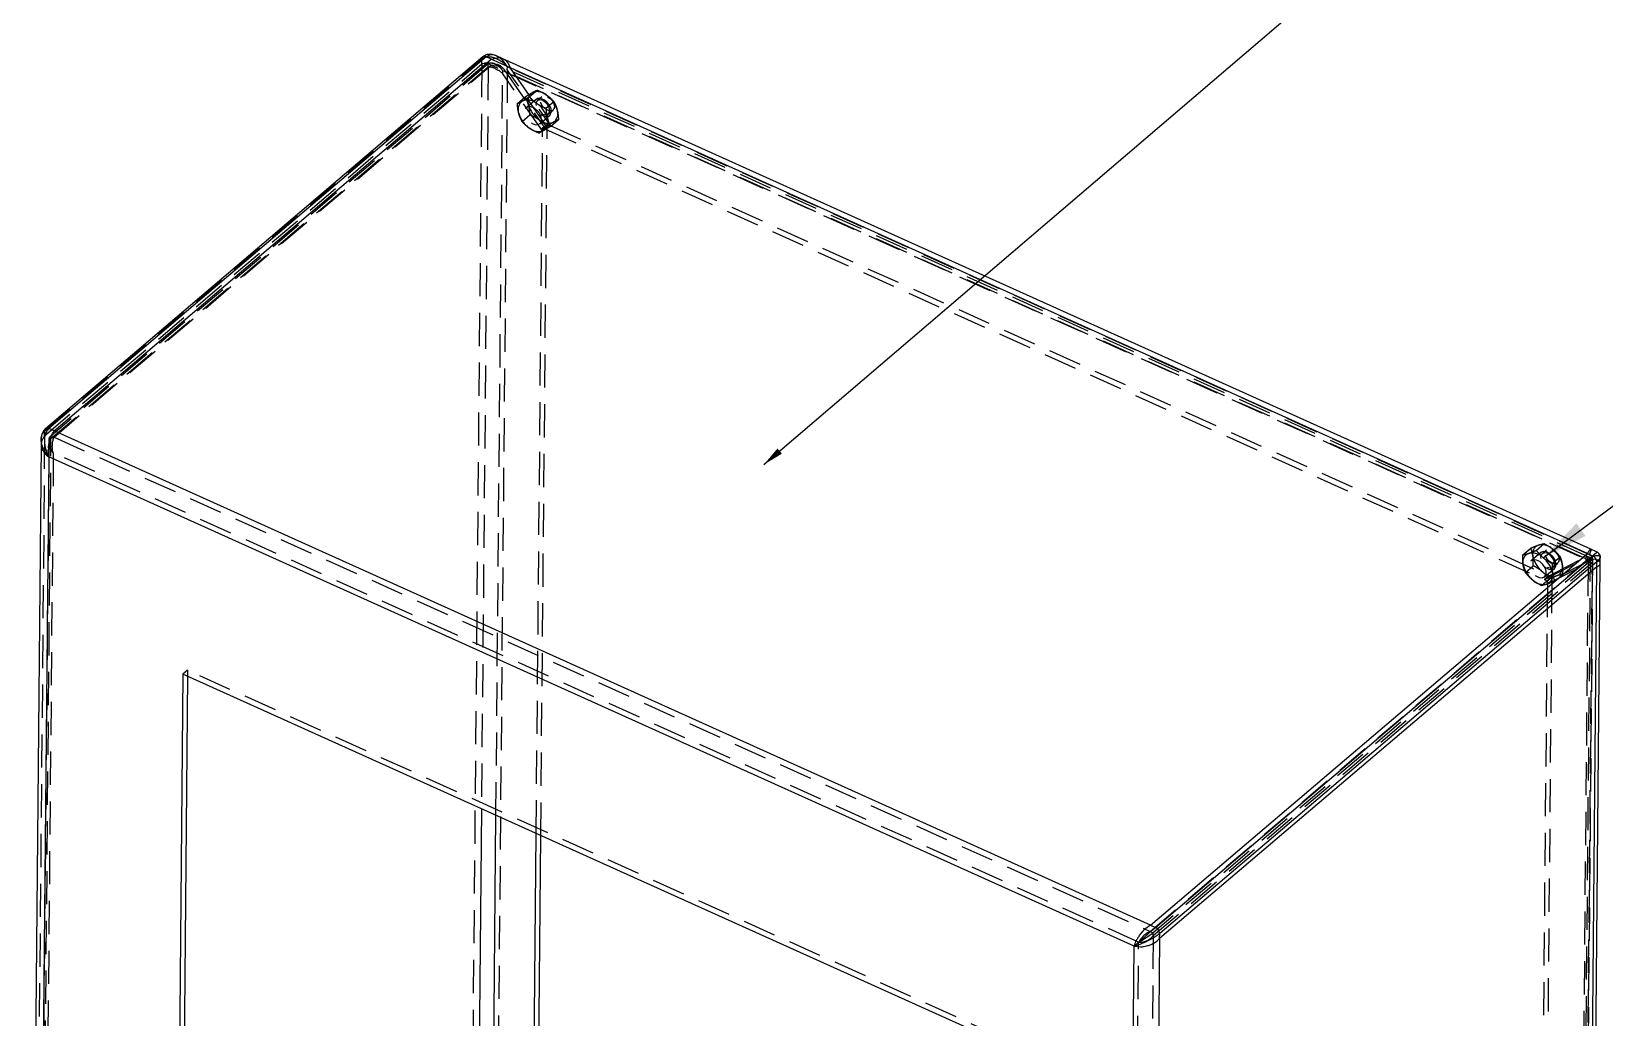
# Model space of a CAD drawing. Extents: x 5 to 292, y 5 to 205.
# Drawn here: x 69 to 129.1, y 119.7 to 157.5 of the extents above; entities that cross this region are included whole.
import ezdxf

# ---------------------------------------------------------------- set-up
doc = ezdxf.new("R2010")
doc.units = 0
doc.linetypes.add('SLD-实线', pattern=[0])
doc.linetypes.add('SLD-虚线', pattern=[1.905, 1.27, -0.635])
doc.layers.get('0').update_dxf_attribs({"linetype": 'CONTINUOUS'})
doc.layers.add('尺寸线', color=3, linetype='SLD-实线')
doc.dimstyles.new('SLDDIMSTYLE0', dxfattribs={"dimtxt": 0.18, "dimasz": 1.8, "dimexe": 0, "dimexo": 0.0625, "dimgap": 0, "dimtad": 0, "dimtih": 1, "dimtoh": 1, "dimdec": 0, "dimrnd": 1e-09, "dimzin": 0, "dimtxsty": 'STANDARD', "dimsah": 1, "dimcen": 0.09, "dimazin": 3, "dimtfac": 1.8, "dimtdec": 0, "dimtofl": 0, "dimtmove": 0, "dimatfit": 3, "dimtolj": 1, "dimtzin": 0})
doc.dimstyles.new('SLDDIMSTYLE1', dxfattribs={"dimtxt": 0.18, "dimasz": 0.8, "dimexe": 0, "dimexo": 0.0625, "dimgap": 0, "dimtad": 0, "dimtih": 1, "dimtoh": 1, "dimdec": 0, "dimrnd": 1e-09, "dimzin": 0, "dimtxsty": 'STANDARD', "dimblk1": 'DOT', "dimblk2": 'DOT', "dimsah": 1, "dimcen": 0.09, "dimazin": 3, "dimtfac": 0.8, "dimtdec": 0, "dimtofl": 0, "dimtmove": 0, "dimatfit": 3, "dimtolj": 1, "dimtzin": 0})

msp = doc.modelspace()

# ---------------------------------------------------------------- linework, layer by layer
at = {"color": 7, "linetype": 'SLD-虚线'}
for p, q in [((86.737, 156.522), (86.635, 156.555)), ((69.454, 141.982), (86.182, 156.211)), ((69.456, 142.172), (86.184, 156.401)), ((69.697, 141.872), (86.426, 156.102)), ((86.427, 156.213), (69.698, 141.983)), ((69.813, 141.932), (86.541, 156.161)), ((86.182, 156.211), (85.81, 115.533)), ((86.426, 156.102), (86.166, 127.705)), ((86.182, 156.211), (86.184, 156.401)), ((86.273, 156.235), (86.182, 156.211)), ((86.505, 156.244), (86.382, 156.246)), ((86.426, 156.102), (86.427, 156.213)), ((86.541, 156.161), (86.427, 156.213)), ((86.541, 156.161), (86.712, 156.177)), ((128.487, 137.244), (86.541, 156.161)), ((86.861, 156.14), (86.681, 156.221)), ((87.157, 155.989), (86.79, 115.94)), ((86.981, 155.84), (86.84, 155.959)), ((128.49, 137.365), (86.861, 156.14)), ((86.981, 155.84), (86.982, 155.951)), ((87.097, 155.899), (86.982, 155.951)), ((87.084, 156.351), (87.162, 156.269)), ((87.097, 155.899), (128.394, 137.275)), ((87.097, 155.899), (88.624, 153.71)), ((87.157, 155.989), (87.158, 156.1)), ((88.684, 153.799), (87.157, 155.989)), ((87.272, 156.048), (87.158, 156.1)), ((87.224, 156.168), (87.272, 156.048)), ((128.569, 137.424), (87.272, 156.048)), ((87.272, 156.048), (88.8, 153.859)), ((86.721, 127.455), (86.981, 155.84)), ((88.508, 153.65), (86.981, 155.84)), ((87.543, 154.697), (87.844, 154.953)), ((88.257, 154.853), (87.883, 154.534)), ((87.999, 154.954), (88.3, 155.21)), ((88.478, 154.949), (88.303, 154.799)), ((88.635, 154.518), (88.936, 154.774)), ((87.723, 154.004), (88.024, 154.26)), ((88.401, 153.925), (88.776, 154.243)), ((88.73, 154.297), (88.906, 154.446)), ((88.262, 126.76), (88.508, 153.65)), ((88.359, 153.567), (88.66, 153.823)), ((88.436, 126.682), (88.684, 153.799)), ((88.684, 153.799), (88.508, 153.65)), ((88.508, 153.65), (88.509, 153.761)), ((88.509, 153.761), (88.685, 153.911)), ((88.624, 153.71), (88.509, 153.761)), ((88.624, 153.71), (88.8, 153.859)), ((88.624, 153.71), (126.839, 136.475)), ((88.684, 153.799), (88.685, 153.911)), ((88.8, 153.859), (88.685, 153.911)), ((88.8, 153.859), (127.015, 136.624)), ((88.815, 153.824), (89.116, 154.08)), ((69.454, 141.982), (69.456, 142.172)), ((69.454, 141.982), (69.082, 101.304)), ((69.621, 141.649), (69.25, 101.131)), ((69.325, 101.194), (69.697, 141.872)), ((69.454, 141.982), (69.34, 141.778)), ((69.622, 141.78), (69.621, 141.65)), ((69.625, 141.698), (69.621, 141.661)), ((69.621, 141.661), (69.621, 141.624)), ((69.621, 141.624), (69.626, 141.587)), ((69.643, 141.77), (69.632, 141.734)), ((69.634, 141.551), (69.645, 141.515)), ((69.697, 141.872), (69.643, 141.77)), ((69.645, 141.515), (69.661, 141.48)), ((69.661, 141.48), (69.68, 141.446)), ((69.697, 141.872), (69.698, 141.983)), ((69.813, 141.932), (69.698, 141.983)), ((69.748, 141.567), (69.749, 141.61)), ((69.749, 141.525), (69.748, 141.567)), ((69.749, 141.61), (69.751, 141.651)), ((69.757, 141.441), (69.752, 141.483)), ((69.755, 141.693), (69.761, 141.732)), ((69.761, 141.732), (69.768, 141.771)), ((69.768, 141.771), (69.775, 141.808)), ((69.813, 141.932), (111.759, 123.015)), ((69.786, 141.324), (69.417, 101.052)), ((69.786, 141.324), (69.757, 141.441)), ((111.312, 122.596), (69.786, 141.324)), ((126.525, 137.597), (126.826, 137.854)), ((111.759, 123.015), (128.487, 137.244)), ((126.013, 137.426), (126.314, 137.682)), ((126.702, 137.515), (126.328, 137.196)), ((126.923, 137.611), (126.747, 137.461)), ((126.839, 136.475), (128.394, 137.275)), ((127.015, 136.624), (128.569, 137.424)), ((128.683, 137.261), (127.128, 136.462)), ((127.136, 137.095), (127.437, 137.351)), ((128.683, 137.261), (128.317, 97.212)), ((128.394, 137.275), (128.458, 137.343)), ((128.394, 137.275), (128.509, 137.223)), ((128.487, 137.244), (128.602, 137.192)), ((128.671, 137.284), (128.49, 137.365)), ((128.569, 137.424), (128.621, 137.572)), ((128.569, 137.424), (128.684, 137.372)), ((128.625, 137.616), (128.615, 137.638)), ((128.675, 137.1), (128.677, 137.274)), ((128.683, 137.261), (128.684, 137.372)), ((128.787, 137.244), (128.683, 137.261)), ((111.873, 122.852), (128.601, 137.081)), ((128.602, 137.192), (111.874, 122.963)), ((126.111, 136.751), (126.412, 137.007)), ((126.846, 136.587), (127.22, 136.905)), ((126.953, 136.312), (128.508, 137.112)), ((127.175, 136.959), (127.35, 137.108)), ((127.234, 136.42), (127.535, 136.676)), ((128.508, 137.112), (128.141, 97.063)), ((128.229, 96.403), (128.601, 137.081)), ((128.305, 96.669), (128.675, 137.1)), ((128.508, 137.112), (128.509, 137.223)), ((128.601, 137.081), (128.602, 137.192)), ((128.601, 137.081), (128.665, 137.09)), ((128.931, 137.178), (128.87, 137.215)), ((128.975, 137.09), (128.966, 137.135)), ((126.953, 136.312), (126.614, 99.252)), ((126.722, 136.248), (127.023, 136.504)), ((127.128, 136.462), (126.789, 99.401)), ((127.015, 136.624), (126.839, 136.475)), ((126.839, 136.475), (126.954, 136.423)), ((126.953, 136.312), (127.128, 136.462)), ((126.953, 136.312), (126.954, 136.423)), ((127.129, 136.573), (126.954, 136.423)), ((127.015, 136.624), (127.129, 136.573)), ((127.128, 136.462), (127.129, 136.573)), ((74.922, 133.005), (74.746, 132.855)), ((74.922, 133.005), (74.92, 132.777)), ((106.067, 118.959), (74.922, 133.005)), ((111.459, 122.799), (111.432, 122.769)), ((111.518, 122.858), (111.488, 122.829)), ((111.873, 122.852), (111.5, 82.173)), ((111.55, 122.887), (111.518, 122.858)), ((111.583, 122.913), (111.55, 122.887)), ((111.652, 122.961), (111.617, 122.938)), ((111.759, 123.015), (111.652, 122.961)), ((111.759, 123.015), (111.874, 122.963)), ((111.873, 122.852), (111.874, 122.963)), ((110.944, 82.324), (111.312, 122.596)), ((111.312, 122.596), (111.417, 122.6)), ((111.407, 122.738), (111.384, 122.708)), ((111.432, 122.769), (111.407, 122.738)), ((111.417, 122.6), (111.455, 122.606)), ((111.493, 122.614), (111.532, 122.624)), ((111.532, 122.624), (111.572, 122.637)), ((111.572, 122.637), (111.611, 122.652)), ((111.65, 122.67), (111.687, 122.689)), ((111.687, 122.689), (111.723, 122.711)), ((111.723, 122.711), (111.758, 122.736))]:
    msp.add_line(p, q, dxfattribs=at)
at = {"color": 7, "linetype": 'SLD-实线'}
for p, q in [((86.985, 156.413), (86.746, 156.521)), ((86.217, 156.48), (69.488, 142.251)), ((86.348, 156.485), (69.619, 142.256)), ((69.815, 142.168), (86.543, 156.397)), ((86.222, 156.484), (86.217, 156.48)), ((86.543, 156.397), (86.348, 156.485)), ((86.543, 156.397), (86.781, 156.452)), ((128.489, 137.48), (86.543, 156.397)), ((86.891, 156.443), (86.994, 156.409)), ((128.614, 137.639), (86.985, 156.413)), ((69.815, 142.168), (69.619, 142.256)), ((111.761, 123.251), (69.815, 142.168)), ((69.321, 141.652), (68.95, 101.134)), ((69.323, 141.848), (69.321, 141.652)), ((69.321, 141.669), (69.33, 141.559)), ((69.603, 141.574), (69.629, 141.713)), ((69.61, 141.174), (69.242, 100.903)), ((69.61, 141.174), (69.591, 141.435)), ((111.137, 122.446), (69.61, 141.174)), ((111.761, 123.251), (128.489, 137.48)), ((111.957, 123.162), (128.685, 137.392)), ((128.529, 137.556), (128.489, 137.48)), ((128.489, 137.48), (128.685, 137.392)), ((128.595, 137.636), (128.565, 137.608)), ((128.852, 137.531), (128.614, 137.639)), ((128.975, 137.097), (128.978, 137.337)), ((128.844, 136.971), (112.116, 122.742)), ((128.846, 137.161), (112.118, 122.932)), ((128.472, 96.293), (128.844, 136.971)), ((128.605, 96.667), (128.975, 137.097)), ((128.844, 136.971), (128.846, 137.161)), ((128.844, 136.971), (128.957, 137.045)), ((74.746, 132.855), (74.548, 111.147)), ((74.92, 132.777), (74.723, 111.296)), ((105.891, 118.809), (74.746, 132.855)), ((88.169, 116.59), (88.262, 126.76)), ((88.345, 116.739), (88.436, 126.682)), ((111.454, 123), (111.365, 122.891)), ((111.761, 123.251), (111.551, 123.099)), ((111.761, 123.251), (111.957, 123.162)), ((112.116, 122.742), (112.118, 122.932)), ((110.768, 82.175), (111.137, 122.446)), ((111.137, 122.446), (111.386, 122.426)), ((111.521, 122.439), (111.659, 122.469)), ((112.116, 122.742), (111.744, 82.064))]:
    msp.add_line(p, q, dxfattribs=at)
at = {"color": 8, "linetype": 'SLD-实线'}
for p, q in [((86.166, 127.705), (86.053, 115.423)), ((86.615, 115.79), (86.721, 127.455))]:
    msp.add_line(p, q, dxfattribs=at)
at = {"color": 7, "linetype": 'SLD-实线', "flags": 128}
for points in [[(86.743, 156.515), (86.711, 156.535), (86.622, 156.559), (86.48, 156.554), (86.348, 156.485), (86.348, 156.485), (86.348, 156.485)], [(69.488, 142.251), (69.484, 142.247), (69.483, 142.246)]]:
    msp.add_lwpolyline(points, dxfattribs=at)
at = {"color": 7, "linetype": 'SLD-虚线', "flags": 128}
for points in [[(88.606, 154.205), (88.718, 154.211), (88.8, 154.269), (88.839, 154.369), (88.829, 154.497), (88.771, 154.632), (88.674, 154.754), (88.554, 154.845), (88.428, 154.891), (88.315, 154.885), (88.233, 154.827), (88.194, 154.727), (88.205, 154.599), (88.262, 154.464), (88.359, 154.342), (88.48, 154.251), (88.606, 154.205)], [(88.514, 154.288), (88.617, 154.262), (88.704, 154.279), (88.763, 154.337), (88.784, 154.427), (88.765, 154.536), (88.708, 154.646), (88.621, 154.742), (88.519, 154.808), (88.416, 154.834), (88.329, 154.817), (88.27, 154.759), (88.249, 154.669), (88.268, 154.56), (88.326, 154.45), (88.412, 154.354), (88.514, 154.288)], [(88.694, 154.957), (88.797, 154.891), (88.883, 154.795), (88.94, 154.685), (88.96, 154.577), (88.938, 154.486), (88.88, 154.428), (88.792, 154.411), (88.69, 154.438), (88.587, 154.504), (88.501, 154.599), (88.444, 154.709), (88.424, 154.818), (88.446, 154.908), (88.505, 154.966), (88.592, 154.983), (88.694, 154.957)], [(88.231, 153.886), (88.344, 153.893), (88.426, 153.951), (88.465, 154.051), (88.454, 154.178), (88.396, 154.314), (88.3, 154.436), (88.179, 154.527), (88.053, 154.573), (87.941, 154.566), (87.859, 154.509), (87.82, 154.408), (87.83, 154.281), (87.888, 154.146), (87.985, 154.023), (88.105, 153.932), (88.231, 153.886)], [(69.325, 141.852), (69.325, 141.898), (69.366, 142.053), (69.456, 142.172), (69.456, 142.172), (69.456, 142.172)], [(126.635, 136.558), (126.754, 136.547), (126.848, 136.589), (126.902, 136.676), (126.908, 136.797), (126.865, 136.932), (126.779, 137.061), (126.665, 137.164), (126.538, 137.225), (126.419, 137.236), (126.326, 137.195), (126.272, 137.107), (126.266, 136.986), (126.309, 136.851), (126.394, 136.722), (126.509, 136.619), (126.635, 136.558)], [(127.01, 136.876), (127.129, 136.865), (127.222, 136.907), (127.276, 136.995), (127.282, 137.115), (127.239, 137.25), (127.154, 137.379), (127.039, 137.482), (126.913, 137.544), (126.793, 137.555), (126.7, 137.513), (126.646, 137.425), (126.64, 137.305), (126.683, 137.17), (126.769, 137.041), (126.883, 136.938), (127.01, 136.876)], [(126.959, 136.95), (127.061, 136.924), (127.149, 136.941), (127.208, 136.999), (127.229, 137.089), (127.209, 137.198), (127.152, 137.308), (127.066, 137.404), (126.964, 137.47), (126.861, 137.496), (126.774, 137.479), (126.715, 137.421), (126.693, 137.331), (126.713, 137.222), (126.77, 137.112), (126.857, 137.016), (126.959, 136.95)], [(127.139, 137.619), (127.241, 137.553), (127.328, 137.457), (127.385, 137.347), (127.404, 137.239), (127.383, 137.148), (127.324, 137.09), (127.237, 137.073), (127.134, 137.1), (127.032, 137.166), (126.946, 137.261), (126.888, 137.371), (126.869, 137.48), (126.89, 137.57), (126.949, 137.628), (127.036, 137.645), (127.139, 137.619)]]:
    msp.add_lwpolyline(points, dxfattribs=at)
at = {"color": 8, "linetype": 'SLD-实线', "flags": 128}
msp.add_lwpolyline([(128.975, 137.336), (128.976, 137.323), (128.939, 137.254), (128.846, 137.161), (128.846, 137.161), (128.846, 137.161)], dxfattribs=at)
at = {"color": 8, "linetype": 'SLD-实线'}
for centre, radius, start, end in [((86.285, 156.379), 0.123, 59.6635, 121.1092), ((69.557, 142.152), 0.121, 59.29667, 125.01594)]:
    msp.add_arc(centre, radius, start, end, dxfattribs=at)
at = {"color": 7, "linetype": 'SLD-虚线'}
for centre, radius, start, end in [((86.284, 156.406), 0.101, 132.38769, 182.83877), ((87.969, 154.469), 0.402, 125.80383, 201.80396), ((87.933, 154.296), 0.537, 49.62102, 111.70227), ((88.344, 154.787), 0.402, 125.80383, 201.80396), ((88.307, 154.615), 0.537, 49.62102, 111.70227), ((87.699, 153.856), 1.029, 16.03687, 55.62403), ((88.074, 154.174), 1.029, 16.03687, 55.62403), ((88.585, 154.604), 1.029, 196.0408, 235.62009), ((88.96, 154.922), 1.029, 196.0408, 235.62009), ((88.315, 153.991), 0.402, 305.79613, 21.80932), ((88.69, 154.309), 0.402, 305.79613, 21.80932), ((88.352, 154.163), 0.536, 229.62213, 291.70883), ((88.726, 154.481), 0.536, 229.62213, 291.70883), ((69.56, 142.175), 0.105, 137.76292, 181.96437), ((126.37, 137.151), 0.357, 112.60709, 195.26106), ((126.357, 136.868), 0.625, 45.66379, 101.47729), ((126.744, 137.469), 0.357, 112.60709, 195.26106), ((127.37, 137.559), 0.987, 190.68399, 231.40365), ((126.731, 137.186), 0.625, 45.66379, 101.47729), ((126.178, 136.543), 0.988, 10.68609, 51.40255), ((126.552, 136.861), 0.988, 10.68609, 51.40255), ((126.996, 137.24), 0.987, 190.68399, 231.40365), ((127.191, 137.234), 0.625, 225.66379, 281.47729), ((126.804, 136.632), 0.357, 292.61095, 15.25463), ((127.178, 136.951), 0.357, 292.61095, 15.25463), ((126.817, 136.916), 0.625, 225.66379, 281.47729)]:
    msp.add_arc(centre, radius, start, end, dxfattribs=at)
at = {"color": 7, "linetype": 'SLD-实线'}
for centre in [(128.571, 137.14), (111.842, 122.911)]:
    msp.add_arc(centre, 0.276, 4.3056, 65.4958, dxfattribs=at)
for points, knots in [([(86.635, 156.555), (86.62, 156.561), (86.554, 156.585), (86.432, 156.582), (86.3, 156.545), (86.243, 156.498), (86.224, 156.482)], [0, 0, 0, 0, 0.112144, 0.472222, 0.818945, 1, 1, 1, 1]), ([(86.781, 156.452), (86.781, 156.452), (86.823, 156.466), (86.857, 156.454), (86.891, 156.443)], [0, 0, 0, 0, 0.00019, 1, 1, 1, 1]), ([(69.484, 142.244), (69.472, 142.234), (69.423, 142.193), (69.357, 142.077), (69.323, 141.951), (69.326, 141.874), (69.327, 141.852)], [0, 0, 0, 0, 0.121412, 0.494642, 0.851599, 1, 1, 1, 1]), ([(69.619, 142.256), (69.619, 142.256), (69.582, 142.224), (69.516, 142.14), (69.465, 141.993), (69.439, 141.794), (69.457, 141.58), (69.515, 141.385), (69.56, 141.273), (69.588, 141.219), (69.601, 141.19), (69.607, 141.181), (69.608, 141.178), (69.609, 141.178), (69.609, 141.177), (69.609, 141.177), (69.609, 141.176), (69.61, 141.175), (69.61, 141.174)], [0, 0, 0, 0, 0.00001, 0.156613, 0.316977, 0.419103, 0.674493, 0.833743, 0.917469, 0.969477, 0.988658, 0.99581, 0.996858, 0.996867, 0.996959, 0.997283, 0.99805, 1, 1, 1, 1]), ([(69.665, 141.845), (69.68, 141.888), (69.723, 142.014), (69.778, 142.106), (69.815, 142.168)], [0, 0, 0, 0, 0.33557, 1, 1, 1, 1]), ([(69.33, 141.559), (69.33, 141.559), (69.338, 141.524), (69.351, 141.488), (69.364, 141.452)], [0, 0, 0, 0, 0.001685, 1, 1, 1, 1]), ([(69.364, 141.452), (69.382, 141.417), (69.437, 141.313), (69.541, 141.23), (69.61, 141.174)], [0, 0, 0, 0, 0.335584, 1, 1, 1, 1]), ([(69.591, 141.435), (69.591, 141.435), (69.618, 141.458), (69.611, 141.516), (69.603, 141.574)], [0, 0, 0, 0, 0.000064, 1, 1, 1, 1]), ([(69.629, 141.713), (69.629, 141.713), (69.64, 141.758), (69.652, 141.802), (69.665, 141.845)], [0, 0, 0, 0, 0.001822, 1, 1, 1, 1]), ([(128.565, 137.608), (128.565, 137.608), (128.554, 137.595), (128.541, 137.576), (128.529, 137.556)], [0, 0, 0, 0, 0.002665, 1, 1, 1, 1]), ([(128.615, 137.638), (128.615, 137.638), (128.611, 137.647), (128.603, 137.641), (128.595, 137.636)], [0, 0, 0, 0, 0.0013103, 1, 1, 1, 1]), ([(128.977, 137.337), (128.975, 137.361), (128.972, 137.411), (128.931, 137.477), (128.886, 137.518), (128.857, 137.528), (128.851, 137.53)], [0, 0, 0, 0, 0.293389, 0.61276, 0.910813, 1, 1, 1, 1]), ([(128.957, 137.045), (128.957, 137.045), (128.964, 137.075), (128.969, 137.082), (128.975, 137.09)], [0, 0, 0, 0, 0.000174, 1, 1, 1, 1]), ([(111.137, 122.446), (111.137, 122.447), (111.178, 122.484), (111.252, 122.548), (111.402, 122.681), (111.544, 122.805), (111.703, 122.945), (111.832, 123.056), (111.919, 123.13), (111.957, 123.162), (111.957, 123.162)], [0, 0, 0, 0, 0.00195, 0.2101, 0.325315, 0.580821, 0.682811, 0.843216, 0.99999, 1, 1, 1, 1]), ([(112.118, 122.932), (112.118, 122.932), (112.08, 122.9), (111.989, 122.832), (111.845, 122.742), (111.658, 122.641), (111.469, 122.555), (111.305, 122.494), (111.215, 122.467), (111.172, 122.454), (111.149, 122.45), (111.142, 122.447), (111.139, 122.447), (111.139, 122.447), (111.139, 122.447), (111.139, 122.447), (111.138, 122.447), (111.137, 122.446), (111.137, 122.446)], [0, 0, 0, 0, 0.00001, 0.156613, 0.316984, 0.419101, 0.674492, 0.833768, 0.917477, 0.96949, 0.988667, 0.995818, 0.996855, 0.996899, 0.996977, 0.997266, 0.998053, 1, 1, 1, 1]), ([(111.365, 122.891), (111.365, 122.89), (111.335, 122.855), (111.311, 122.815), (111.288, 122.776)], [0, 0, 0, 0, 0.001591, 1, 1, 1, 1]), ([(111.551, 123.099), (111.551, 123.099), (111.524, 123.076), (111.489, 123.038), (111.454, 123)], [0, 0, 0, 0, 0.000149, 1, 1, 1, 1]), ([(111.288, 122.776), (111.265, 122.737), (111.196, 122.62), (111.16, 122.516), (111.137, 122.446)], [0, 0, 0, 0, 0.335624, 1, 1, 1, 1]), ([(111.386, 122.426), (111.386, 122.426), (111.431, 122.418), (111.476, 122.428), (111.521, 122.439)], [0, 0, 0, 0, 0.000181, 1, 1, 1, 1]), ([(111.659, 122.469), (111.659, 122.469), (111.704, 122.48), (111.748, 122.498), (111.791, 122.515)], [0, 0, 0, 0, 0.0017, 1, 1, 1, 1]), ([(111.791, 122.515), (111.834, 122.535), (111.961, 122.593), (112.054, 122.682), (112.116, 122.742)], [0, 0, 0, 0, 0.335598, 1, 1, 1, 1])]:
    msp.add_open_spline(points, degree=3, knots=knots, dxfattribs=at)
at = {"color": 7, "linetype": 'SLD-虚线'}
for points, knots in [([(87.158, 156.1), (87.157, 156.101), (87.118, 156.174), (87.046, 156.277), (86.909, 156.426), (86.809, 156.479), (86.743, 156.515)], [0, 0, 0, 0, 0.0036006, 0.386399, 0.5924698, 1, 1, 1, 1]), ([(86.184, 156.401), (86.184, 156.401), (86.185, 156.402), (86.224, 156.435), (86.317, 156.482), (86.461, 156.494), (86.644, 156.465), (86.852, 156.374), (87.026, 156.238), (87.114, 156.149), (87.142, 156.118), (87.151, 156.108), (87.154, 156.104), (87.154, 156.104), (87.155, 156.103), (87.155, 156.103), (87.156, 156.102), (87.157, 156.101), (87.158, 156.1)], [0, 0, 0, 0, 0.00001, 0.00256, 0.164979, 0.321419, 0.41989, 0.678222, 0.893091, 0.961109, 0.985527, 0.994638, 0.995893, 0.995963, 0.996252, 0.997468, 0.998052, 1, 1, 1, 1]), ([(86.382, 156.246), (86.382, 156.246), (86.343, 156.246), (86.308, 156.241), (86.273, 156.235)], [0, 0, 0, 0, 0.002689, 1, 1, 1, 1]), ([(86.685, 156.042), (86.685, 156.042), (86.632, 156.059), (86.532, 156.096), (86.461, 156.1), (86.426, 156.102)], [0, 0, 0, 0, 0.0002675, 0.5001367, 1, 1, 1, 1]), ([(86.427, 156.213), (86.45, 156.227), (86.496, 156.256), (86.594, 156.255), (86.722, 156.211), (86.836, 156.116), (86.931, 156.034), (86.957, 155.963), (86.98, 155.954), (86.98, 155.953), (86.981, 155.953), (86.981, 155.952), (86.982, 155.951), (86.982, 155.951)], [0, 0, 0, 0, 0.1394051, 0.278187, 0.4742241, 0.7467149, 0.8859699, 0.9952667, 0.9953137, 0.9955485, 0.9963796, 0.9976196, 1, 1, 1, 1]), ([(86.637, 156.225), (86.637, 156.225), (86.591, 156.232), (86.548, 156.238), (86.505, 156.244)], [0, 0, 0, 0, 0.001109, 1, 1, 1, 1]), ([(86.84, 155.959), (86.84, 155.959), (86.779, 155.966), (86.732, 156.004), (86.685, 156.042)], [0, 0, 0, 0, 0.0000719, 1, 1, 1, 1]), ([(86.712, 156.177), (86.712, 156.177), (86.733, 156.134), (86.8, 156.135), (86.868, 156.137)], [0, 0, 0, 0, 0.0002755, 1, 1, 1, 1]), ([(86.909, 156.139), (86.909, 156.139), (86.862, 156.146), (86.818, 156.168), (86.774, 156.19)], [0, 0, 0, 0, 0.000178, 1, 1, 1, 1]), ([(86.868, 156.137), (86.868, 156.137), (86.918, 156.121), (87.006, 156.047), (87.066, 155.949), (87.097, 155.899)], [0, 0, 0, 0, 0.000249, 0.500061, 1, 1, 1, 1]), ([(86.994, 156.409), (86.994, 156.409), (87.026, 156.397), (87.055, 156.374), (87.084, 156.351)], [0, 0, 0, 0, 0.00106, 1, 1, 1, 1]), ([(87.162, 156.269), (87.162, 156.269), (87.185, 156.239), (87.205, 156.203), (87.224, 156.168)], [0, 0, 0, 0, 0.002643, 1, 1, 1, 1]), ([(87.543, 154.697), (87.561, 154.705), (87.587, 154.717), (87.628, 154.737), (87.671, 154.76), (87.709, 154.781), (87.734, 154.795)], [0, 0, 0, 0, 0.329783, 0.495368, 0.659871, 1, 1, 1, 1]), ([(87.596, 154.319), (87.586, 154.364), (87.566, 154.453), (87.553, 154.564), (87.546, 154.646), (87.544, 154.68), (87.543, 154.697)], [0, 0, 0, 0, 0.368815, 0.74276, 0.871293, 1, 1, 1, 1]), ([(87.734, 154.795), (87.74, 154.798), (87.763, 154.811), (87.807, 154.836), (87.867, 154.873), (87.932, 154.912), (87.976, 154.94), (87.999, 154.954)], [0, 0, 0, 0, 0.069969, 0.299767, 0.530795, 0.765011, 1, 1, 1, 1]), ([(87.844, 154.953), (87.868, 154.968), (87.915, 154.998), (87.983, 155.04), (88.049, 155.079), (88.089, 155.102), (88.109, 155.113)], [0, 0, 0, 0, 0.247298, 0.495347, 0.746867, 1, 1, 1, 1]), ([(87.971, 154.638), (87.958, 154.68), (87.933, 154.765), (87.889, 154.869), (87.857, 154.929), (87.844, 154.953)], [0, 0, 0, 0, 0.368824, 0.742779, 1, 1, 1, 1]), ([(87.999, 154.954), (88.019, 154.932), (88.06, 154.888), (88.128, 154.824), (88.2, 154.762), (88.254, 154.724), (88.28, 154.705)], [0, 0, 0, 0, 0.247263, 0.495362, 0.746894, 1, 1, 1, 1]), ([(88.109, 155.113), (88.114, 155.116), (88.137, 155.129), (88.175, 155.15), (88.221, 155.173), (88.263, 155.193), (88.288, 155.205), (88.3, 155.21)], [0, 0, 0, 0, 0.069969, 0.299767, 0.530795, 0.765011, 1, 1, 1, 1]), ([(88.28, 154.705), (88.288, 154.7), (88.345, 154.661), (88.461, 154.594), (88.577, 154.543), (88.635, 154.518)], [0, 0, 0, 0, 0.070034, 0.530767, 1, 1, 1, 1]), ([(88.3, 155.21), (88.362, 155.184), (88.487, 155.13), (88.598, 155.059), (88.655, 155.023)], [0, 0, 0, 0, 0.495457, 1, 1, 1, 1]), ([(88.655, 155.023), (88.662, 155.018), (88.694, 154.996), (88.749, 154.954), (88.815, 154.897), (88.878, 154.837), (88.917, 154.795), (88.936, 154.774)], [0, 0, 0, 0, 0.069999, 0.299787, 0.530814, 0.765024, 1, 1, 1, 1]), ([(88.936, 154.774), (88.949, 154.749), (88.981, 154.69), (89.025, 154.586), (89.05, 154.501), (89.063, 154.458)], [0, 0, 0, 0, 0.257229, 0.62631, 1, 1, 1, 1]), ([(87.723, 154.004), (87.687, 154.075), (87.638, 154.173), (87.605, 154.288), (87.596, 154.319)], [0, 0, 0, 0, 0.731391, 1, 1, 1, 1]), ([(88.024, 154.26), (88.017, 154.356), (88.007, 154.487), (87.978, 154.606), (87.971, 154.638)], [0, 0, 0, 0, 0.731391, 1, 1, 1, 1]), ([(88.379, 154.073), (88.371, 154.078), (88.314, 154.117), (88.198, 154.184), (88.082, 154.234), (88.024, 154.26)], [0, 0, 0, 0, 0.070061, 0.530767, 1, 1, 1, 1]), ([(88.635, 154.518), (88.637, 154.484), (88.642, 154.402), (88.658, 154.274), (88.678, 154.185), (88.688, 154.14)], [0, 0, 0, 0, 0.257229, 0.62631, 1, 1, 1, 1]), ([(88.688, 154.14), (88.697, 154.109), (88.729, 153.993), (88.779, 153.896), (88.815, 153.824)], [0, 0, 0, 0, 0.268609, 1, 1, 1, 1]), ([(89.063, 154.458), (89.07, 154.426), (89.099, 154.307), (89.109, 154.176), (89.116, 154.08)], [0, 0, 0, 0, 0.268609, 1, 1, 1, 1]), ([(88.004, 153.754), (87.997, 153.76), (87.94, 153.799), (87.84, 153.88), (87.762, 153.962), (87.723, 154.004)], [0, 0, 0, 0, 0.070061, 0.530767, 1, 1, 1, 1]), ([(88.359, 153.567), (88.297, 153.594), (88.172, 153.648), (88.061, 153.719), (88.004, 153.754)], [0, 0, 0, 0, 0.49547, 1, 1, 1, 1]), ([(88.55, 153.665), (88.545, 153.662), (88.504, 153.639), (88.435, 153.602), (88.384, 153.579), (88.359, 153.567)], [0, 0, 0, 0, 0.0701, 0.530777, 1, 1, 1, 1]), ([(88.66, 153.823), (88.619, 153.868), (88.535, 153.957), (88.431, 154.034), (88.379, 154.073)], [0, 0, 0, 0, 0.49547, 1, 1, 1, 1]), ([(88.815, 153.824), (88.768, 153.795), (88.672, 153.735), (88.591, 153.688), (88.55, 153.665)], [0, 0, 0, 0, 0.495504, 1, 1, 1, 1]), ([(88.925, 153.983), (88.919, 153.98), (88.878, 153.957), (88.793, 153.906), (88.705, 153.851), (88.66, 153.823)], [0, 0, 0, 0, 0.0701, 0.530777, 1, 1, 1, 1]), ([(89.116, 154.08), (89.103, 154.074), (89.076, 154.063), (89.031, 154.04), (88.982, 154.015), (88.944, 153.994), (88.925, 153.983)], [0, 0, 0, 0, 0.247319, 0.495408, 0.746929, 1, 1, 1, 1]), ([(69.34, 141.778), (69.34, 141.778), (69.335, 141.75), (69.328, 141.71), (69.321, 141.669)], [0, 0, 0, 0, 0.000171, 1, 1, 1, 1]), ([(69.786, 141.324), (69.785, 141.324), (69.749, 141.377), (69.682, 141.493), (69.625, 141.669), (69.618, 141.816), (69.643, 141.921), (69.68, 141.963), (69.698, 141.983)], [0, 0, 0, 0, 0.002371, 0.253291, 0.525799, 0.721895, 0.86062, 1, 1, 1, 1]), ([(69.632, 141.734), (69.632, 141.734), (69.624, 141.727), (69.624, 141.712), (69.625, 141.698)], [0, 0, 0, 0, 0.000281, 1, 1, 1, 1]), ([(69.626, 141.587), (69.626, 141.587), (69.628, 141.575), (69.631, 141.563), (69.634, 141.551)], [0, 0, 0, 0, 0.0033175, 1, 1, 1, 1]), ([(69.68, 141.446), (69.68, 141.446), (69.707, 141.401), (69.746, 141.362), (69.786, 141.324)], [0, 0, 0, 0, 0.0020759, 1, 1, 1, 1]), ([(69.752, 141.483), (69.752, 141.483), (69.753, 141.495), (69.751, 141.51), (69.749, 141.525)], [0, 0, 0, 0, 0.001132, 1, 1, 1, 1]), ([(69.751, 141.651), (69.751, 141.652), (69.753, 141.665), (69.754, 141.679), (69.755, 141.693)], [0, 0, 0, 0, 0.002035, 1, 1, 1, 1]), ([(69.775, 141.808), (69.775, 141.808), (69.786, 141.853), (69.8, 141.893), (69.813, 141.932)], [0, 0, 0, 0, 0.001958, 1, 1, 1, 1]), ([(126.607, 137.799), (126.613, 137.801), (126.639, 137.809), (126.682, 137.822), (126.734, 137.836), (126.782, 137.846), (126.812, 137.851), (126.826, 137.854)], [0, 0, 0, 0, 0.070002, 0.299764, 0.530815, 0.765016, 1, 1, 1, 1]), ([(126.826, 137.854), (126.886, 137.821), (127.007, 137.757), (127.114, 137.675), (127.168, 137.633)], [0, 0, 0, 0, 0.495456, 1, 1, 1, 1]), ([(126.025, 137.057), (126.02, 137.1), (126.01, 137.187), (126.009, 137.296), (126.011, 137.376), (126.012, 137.409), (126.013, 137.426)], [0, 0, 0, 0, 0.368851, 0.742717, 0.871316, 1, 1, 1, 1]), ([(126.013, 137.426), (126.034, 137.429), (126.065, 137.434), (126.111, 137.445), (126.161, 137.458), (126.204, 137.471), (126.232, 137.48)], [0, 0, 0, 0, 0.329776, 0.495383, 0.659814, 1, 1, 1, 1]), ([(126.232, 137.48), (126.239, 137.482), (126.265, 137.491), (126.313, 137.509), (126.381, 137.535), (126.451, 137.565), (126.501, 137.587), (126.525, 137.597)], [0, 0, 0, 0, 0.070002, 0.299764, 0.530815, 0.765016, 1, 1, 1, 1]), ([(126.314, 137.682), (126.34, 137.693), (126.392, 137.716), (126.467, 137.747), (126.54, 137.775), (126.584, 137.791), (126.607, 137.799)], [0, 0, 0, 0, 0.247273, 0.495361, 0.746866, 1, 1, 1, 1]), ([(126.4, 137.376), (126.393, 137.417), (126.378, 137.5), (126.347, 137.6), (126.324, 137.658), (126.314, 137.682)], [0, 0, 0, 0, 0.368861, 0.742736, 1, 1, 1, 1]), ([(126.412, 137.007), (126.415, 137.101), (126.418, 137.229), (126.404, 137.344), (126.4, 137.376)], [0, 0, 0, 0, 0.731401, 1, 1, 1, 1]), ([(126.525, 137.597), (126.545, 137.573), (126.583, 137.523), (126.648, 137.451), (126.717, 137.381), (126.768, 137.337), (126.794, 137.315)], [0, 0, 0, 0, 0.247266, 0.49536, 0.746849, 1, 1, 1, 1]), ([(126.794, 137.315), (126.801, 137.309), (126.856, 137.264), (126.968, 137.186), (127.079, 137.125), (127.136, 137.095)], [0, 0, 0, 0, 0.070017, 0.530746, 1, 1, 1, 1]), ([(127.168, 137.633), (127.175, 137.627), (127.206, 137.602), (127.258, 137.554), (127.322, 137.489), (127.382, 137.421), (127.418, 137.374), (127.437, 137.351)], [0, 0, 0, 0, 0.069982, 0.299741, 0.530793, 0.765009, 1, 1, 1, 1]), ([(127.437, 137.351), (127.446, 137.327), (127.47, 137.269), (127.501, 137.169), (127.515, 137.086), (127.523, 137.045)], [0, 0, 0, 0, 0.257294, 0.626359, 1, 1, 1, 1]), ([(128.458, 137.343), (128.458, 137.343), (128.466, 137.381), (128.478, 137.373), (128.49, 137.366)], [0, 0, 0, 0, 0.000267, 1, 1, 1, 1]), ([(128.49, 137.366), (128.49, 137.366), (128.497, 137.356), (128.497, 137.348), (128.491, 137.279), (128.487, 137.244)], [0, 0, 0, 0, 0.0002675, 0.5001077, 1, 1, 1, 1]), ([(128.509, 137.223), (128.509, 137.223), (128.51, 137.223), (128.51, 137.224), (128.51, 137.224), (128.511, 137.224), (128.524, 137.236), (128.563, 137.247), (128.622, 137.278), (128.673, 137.29), (128.681, 137.275), (128.657, 137.242), (128.62, 137.209), (128.602, 137.192)], [0, 0, 0, 0, 0.002369, 0.003588, 0.004462, 0.004651, 0.004729, 0.114015, 0.253293, 0.525785, 0.721832, 0.860592, 1, 1, 1, 1]), ([(128.621, 137.572), (128.621, 137.572), (128.634, 137.543), (128.629, 137.579), (128.625, 137.616)], [0, 0, 0, 0, 0.0001055, 1, 1, 1, 1]), ([(128.849, 137.525), (128.845, 137.521), (128.839, 137.512), (128.767, 137.447), (128.715, 137.399), (128.695, 137.383), (128.689, 137.376), (128.687, 137.375), (128.686, 137.374), (128.686, 137.374), (128.686, 137.374), (128.685, 137.373), (128.684, 137.373), (128.684, 137.372)], [0, 0, 0, 0, 0.406468, 0.802815, 0.928261, 0.973257, 0.990142, 0.992366, 0.992535, 0.993074, 0.995346, 0.996402, 1, 1, 1, 1]), ([(128.684, 137.372), (128.685, 137.372), (128.741, 137.386), (128.82, 137.399), (128.925, 137.398), (128.977, 137.378), (128.976, 137.343), (128.975, 137.336)], [0, 0, 0, 0, 0.003016, 0.328944, 0.504394, 0.909258, 1, 1, 1, 1]), ([(128.87, 137.215), (128.87, 137.215), (128.846, 137.225), (128.817, 137.234), (128.787, 137.244)], [0, 0, 0, 0, 0.002672, 1, 1, 1, 1]), ([(126.111, 136.751), (126.085, 136.82), (126.049, 136.914), (126.03, 137.027), (126.025, 137.057)], [0, 0, 0, 0, 0.731401, 1, 1, 1, 1]), ([(126.38, 136.468), (126.373, 136.474), (126.318, 136.52), (126.223, 136.612), (126.149, 136.704), (126.111, 136.751)], [0, 0, 0, 0, 0.070017, 0.530787, 1, 1, 1, 1]), ([(126.754, 136.787), (126.747, 136.793), (126.692, 136.838), (126.58, 136.916), (126.469, 136.977), (126.412, 137.007)], [0, 0, 0, 0, 0.070017, 0.530787, 1, 1, 1, 1]), ([(127.023, 136.504), (126.983, 136.554), (126.904, 136.654), (126.804, 136.742), (126.754, 136.787)], [0, 0, 0, 0, 0.495469, 1, 1, 1, 1]), ([(127.136, 137.095), (127.134, 137.062), (127.131, 136.981), (127.133, 136.856), (127.143, 136.77), (127.148, 136.726)], [0, 0, 0, 0, 0.257294, 0.626359, 1, 1, 1, 1]), ([(127.148, 136.726), (127.153, 136.696), (127.172, 136.583), (127.208, 136.489), (127.234, 136.42)], [0, 0, 0, 0, 0.268683, 1, 1, 1, 1]), ([(127.535, 136.676), (127.52, 136.674), (127.489, 136.669), (127.437, 136.657), (127.38, 136.642), (127.337, 136.628), (127.315, 136.621)], [0, 0, 0, 0, 0.247273, 0.495361, 0.746866, 1, 1, 1, 1]), ([(127.523, 137.045), (127.526, 137.013), (127.541, 136.898), (127.538, 136.77), (127.535, 136.676)], [0, 0, 0, 0, 0.268683, 1, 1, 1, 1]), ([(128.67, 137.107), (128.67, 137.107), (128.658, 137.119), (128.627, 137.122), (128.547, 137.115), (128.508, 137.112)], [0, 0, 0, 0, 0.0002879, 0.5001554, 1, 1, 1, 1]), ([(128.665, 137.09), (128.665, 137.09), (128.701, 137.12), (128.686, 137.114), (128.67, 137.107)], [0, 0, 0, 0, 0.000074, 1, 1, 1, 1]), ([(128.966, 137.135), (128.966, 137.135), (128.959, 137.152), (128.945, 137.165), (128.931, 137.178)], [0, 0, 0, 0, 0.001102, 1, 1, 1, 1]), ([(126.722, 136.248), (126.662, 136.28), (126.541, 136.345), (126.434, 136.427), (126.38, 136.468)], [0, 0, 0, 0, 0.495469, 1, 1, 1, 1]), ([(126.941, 136.303), (126.935, 136.301), (126.889, 136.286), (126.811, 136.263), (126.751, 136.253), (126.722, 136.248)], [0, 0, 0, 0, 0.070038, 0.53078, 1, 1, 1, 1]), ([(127.234, 136.42), (127.182, 136.397), (127.077, 136.352), (126.987, 136.319), (126.941, 136.303)], [0, 0, 0, 0, 0.495457, 1, 1, 1, 1]), ([(127.315, 136.621), (127.309, 136.619), (127.263, 136.604), (127.168, 136.568), (127.072, 136.526), (127.023, 136.504)], [0, 0, 0, 0, 0.070038, 0.53078, 1, 1, 1, 1]), ([(111.874, 122.963), (111.85, 122.944), (111.804, 122.906), (111.705, 122.835), (111.577, 122.749), (111.437, 122.663), (111.35, 122.615), (111.313, 122.596), (111.312, 122.596)], [0, 0, 0, 0, 0.139375, 0.278098, 0.474226, 0.746711, 0.997607, 1, 1, 1, 1]), ([(111.488, 122.829), (111.488, 122.829), (111.478, 122.819), (111.468, 122.809), (111.459, 122.799)], [0, 0, 0, 0, 0.003422, 1, 1, 1, 1]), ([(111.617, 122.938), (111.617, 122.938), (111.615, 122.926), (111.599, 122.919), (111.583, 122.913)], [0, 0, 0, 0, 0.001158, 1, 1, 1, 1]), ([(111.758, 122.736), (111.758, 122.736), (111.801, 122.771), (111.837, 122.811), (111.873, 122.852)], [0, 0, 0, 0, 0.002032, 1, 1, 1, 1]), ([(111.384, 122.708), (111.384, 122.708), (111.354, 122.668), (111.333, 122.632), (111.312, 122.596)], [0, 0, 0, 0, 0.001988, 1, 1, 1, 1]), ([(111.455, 122.606), (111.455, 122.606), (111.469, 122.604), (111.481, 122.609), (111.493, 122.614)], [0, 0, 0, 0, 0.0003142, 1, 1, 1, 1]), ([(111.611, 122.652), (111.611, 122.652), (111.623, 122.659), (111.636, 122.664), (111.65, 122.67)], [0, 0, 0, 0, 0.002324, 1, 1, 1, 1])]:
    msp.add_open_spline(points, degree=3, knots=knots, dxfattribs=at)
at = {"color": 8, "linetype": 'SLD-实线'}
for points, knots in [([(69.61, 141.174), (69.61, 141.175), (69.554, 141.24), (69.475, 141.349), (69.372, 141.555), (69.322, 141.719), (69.325, 141.831), (69.325, 141.852)], [0, 0, 0, 0, 0.003007, 0.328344, 0.508393, 0.90766, 1, 1, 1, 1]), ([(128.685, 137.392), (128.685, 137.392), (128.686, 137.392), (128.725, 137.426), (128.792, 137.482), (128.836, 137.518), (128.857, 137.534), (128.851, 137.527), (128.849, 137.525)], [0, 0, 0, 0, 0.000021, 0.005591, 0.360322, 0.701981, 0.917048, 1, 1, 1, 1])]:
    msp.add_open_spline(points, degree=3, knots=knots, dxfattribs=at)

# ---------------------------------------------------------------- leaders
at = {"layer": '尺寸线'}
for points, dimstyle in [([(96.971, 140.876), (119.075, 159.777)], 'SLDDIMSTYLE1'), ([(126.794, 137.315), (137.414, 145.187)], 'SLDDIMSTYLE0')]:
    msp.add_leader(points, dimstyle=dimstyle, dxfattribs=at)

doc.saveas('drawing.dxf')
